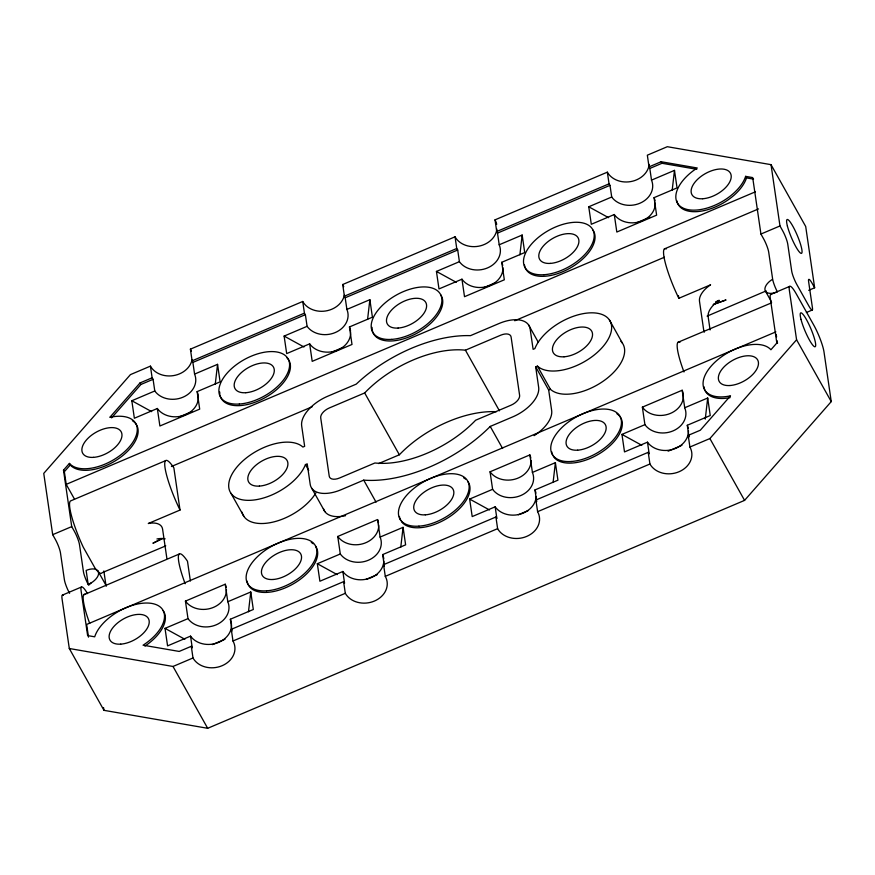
<?xml version="1.0" encoding="UTF-8"?>
<svg xmlns="http://www.w3.org/2000/svg" width="875" height="875" viewBox="0 0 875 875"><rect width="100%" height="100%" fill="white"/><g stroke="black" fill="none" stroke-linecap="round" stroke-linejoin="round"><path stroke-width="1.31" d="M215.272 384.114L217.547 364.339L194.578 374.095A22.039 18.222 -8.3 0 1 182.919 397.228A22.039 18.222 -8.3 0 1 154.788 390.983L131.819 400.739L134.367 418.25L157.336 408.494A22.039 18.222 -8.3 0 0 182.306 415.844A22.039 18.222 -8.3 0 0 198.33 397.053M248.478 611.756L250.764 591.981L227.795 601.727A22.039 18.222 -8.3 0 1 216.125 624.859A22.039 18.222 -8.3 0 1 187.994 618.625L165.025 628.37L167.573 645.881L190.542 636.136A22.039 18.222 -8.3 0 0 215.512 643.475A22.039 18.222 -8.3 0 0 231.536 624.695M367.577 319.462L369.863 299.688L346.894 309.433A22.039 18.222 -8.3 0 1 335.223 332.566A22.039 18.222 -8.3 0 1 307.092 326.331L284.123 336.087L286.683 353.598L309.652 343.842A22.039 18.222 -8.3 0 0 334.622 351.192A22.039 18.222 -8.3 0 0 350.634 332.402M400.783 547.105L403.069 527.33L380.1 537.075A22.039 18.222 -8.3 0 1 368.441 560.208A22.039 18.222 -8.3 0 1 340.298 553.973L317.33 563.719L319.889 581.23L342.858 571.484A22.039 18.222 -8.3 0 0 367.172 578.998A22.039 18.222 -8.3 0 0 383.841 561.17M519.892 254.811L522.167 235.036L499.198 244.781A22.039 18.222 -8.3 0 1 487.539 267.914A22.039 18.222 -8.3 0 1 459.408 261.68L436.439 271.425L438.988 288.936L461.956 279.191A22.039 18.222 -8.3 0 0 486.927 286.53A22.039 18.222 -8.3 0 0 502.95 267.75M553.098 482.442L555.384 462.667L532.416 472.423A22.039 18.222 -8.3 0 1 520.745 495.556A22.039 18.222 -8.3 0 1 492.614 489.311L469.645 499.067L472.194 516.578L495.163 506.822A22.039 18.222 -8.3 0 0 519.477 514.347A22.039 18.222 -8.3 0 0 536.145 496.508M672.197 190.148L674.483 170.373L651.514 180.13A22.039 18.222 -8.3 0 1 639.844 203.263A22.039 18.222 -8.3 0 1 611.712 197.017L588.744 206.773L591.303 224.284L614.272 214.528A22.039 18.222 -8.3 0 0 639.242 221.878A22.039 18.222 -8.3 0 0 655.255 203.088M705.261 419.114L707.689 398.016L684.72 407.761A22.039 18.222 -8.3 0 1 673.061 430.894A22.039 18.222 -8.3 0 1 644.919 424.659L621.95 434.405L624.509 451.916L647.478 442.17A22.039 18.222 -8.3 0 0 672.448 449.509A22.039 18.222 -8.3 0 0 688.472 430.73M91.109 582.958L88.178 584.434L86.144 570.434A12.589 6.748 -29.3 0 1 98.35 571.725A12.589 6.748 -29.3 0 1 91.109 582.958L88.616 585.222L87.106 582.258A10.489 1.783 67 0 1 83.431 571.659L79.516 544.808A10.489 1.783 67 0 0 74.331 531.234L71.728 526.608L63.492 470.148L69.409 463.411A38.828 20.803 -29.3 0 0 129.052 447.202A38.828 20.803 -29.3 0 0 109.834 417.342L140.022 382.944L152.119 377.803L150.423 366.133L130.43 374.62L43.75 473.397L52.686 534.68L55.289 539.317A10.489 1.783 67 0 1 60.473 552.891L64.389 579.731A10.489 1.783 67 0 0 69.584 593.305M74.517 499.177L66.205 484.367L64.356 471.702L70.273 464.964A38.828 20.803 -29.3 0 0 119.492 458.062A38.828 20.803 -29.3 0 0 132.377 420.689M111.595 417.878L140.886 384.486L153.081 379.312A22.039 18.222 -8.3 0 1 152.119 377.803M69.3 648.506L173.009 666.466L192.992 657.978A22.039 18.222 -8.3 0 0 222.086 665.722A22.039 18.222 -8.3 0 0 232.98 641.003L345.308 593.316A22.039 18.222 -8.3 0 0 374.402 601.059A22.039 18.222 -8.3 0 0 385.284 576.352L497.612 528.664A22.039 18.222 -8.3 0 0 526.706 536.408A22.039 18.222 -8.3 0 0 537.6 511.689L649.928 464.012A22.039 18.222 -8.3 0 0 679.022 471.756A22.039 18.222 -8.3 0 0 689.905 447.038L709.898 438.55L796.578 339.773L789.337 290.161A20.989 3.566 67 0 1 796.305 293.945L813.641 324.855A20.989 3.566 67 0 1 824.009 351.991L831.25 401.603L744.57 500.38L207.681 728.295L103.972 710.336L69.3 648.506L62.059 598.894A20.989 3.566 67 0 1 63.394 595.164M162.466 538.519L152.917 543.244L162.214 538.573M707.098 316.127L766.172 290.894M83.694 594.847L179.211 554.039M194.578 374.095L192.883 362.414A22.039 18.222 -8.3 0 0 192.106 360.839L190.4 349.158L302.728 301.481A22.039 18.222 -8.3 0 0 325.631 310.986A22.039 18.222 -8.3 0 0 344.4 294.952M346.894 309.433L345.188 297.762A22.039 18.222 -8.3 0 0 344.411 296.177L342.716 284.506L455.044 236.819A22.039 18.222 -8.3 0 0 478.647 246.214A22.039 18.222 -8.3 0 0 496.891 229.108M499.198 244.781L497.503 233.111A22.039 18.222 -8.3 0 0 496.727 231.525L495.02 219.855L607.348 172.167A22.039 18.222 -8.3 0 0 630.962 181.552A22.039 18.222 -8.3 0 0 649.206 164.445M192.106 360.839L304.434 313.152L302.728 301.481M344.411 296.177L456.739 248.5L455.044 236.819M496.727 231.525L609.055 183.838L607.348 172.167M651.514 180.13L649.808 168.448A22.039 18.222 -8.3 0 0 649.031 166.873L661.139 161.733L697.255 167.989A38.828 20.803 -29.3 0 0 688.483 209.727A38.828 20.803 -29.3 0 0 745.62 176.356L752.697 177.581L760.933 234.041L763.536 238.678A10.489 1.783 67 0 1 768.72 252.241L772.636 279.092A10.489 1.783 67 0 0 776.3 289.691L777.383 291.867L774.397 292.895A12.589 6.748 -29.3 0 1 764.947 289.723A12.589 6.748 -29.3 0 1 772.428 279.366M192.883 362.414L305.386 314.661A22.039 18.222 -8.3 0 1 304.434 313.152M345.188 297.762L457.702 249.998A22.039 18.222 -8.3 0 1 456.739 248.5M497.503 233.111L610.006 185.347A22.039 18.222 -8.3 0 1 609.055 183.838M649.808 168.448L662.003 163.275L696.784 169.302M157.336 408.494L159.895 426.005L199.697 409.117L197.138 391.606L220.106 381.85L217.547 364.339M309.652 343.842L312.2 361.353L352.002 344.455L349.453 326.944L372.422 317.198L369.863 299.688M461.956 279.191L464.516 296.702L504.317 279.803L501.758 262.292L524.727 252.547L522.167 235.036M614.272 214.528L616.82 232.039L656.622 215.152L654.073 197.641L677.042 187.884L674.483 170.373M179.222 416.97L191.778 411.644M331.527 352.319L342.836 347.517M483.842 287.667L495.141 282.866M637.405 222.48L649.972 217.142M66.205 484.367L755.409 191.811M664.409 248.905L758.505 208.906M171.412 466.506L312.277 406.711M514.762 320.753L664.42 257.228M364.678 392.952L329.383 407.936A10.489 5.622 -29.3 0 0 320.709 417.812L329.23 476.175A10.489 5.622 -29.3 0 0 339.598 477.98L374.905 462.984A83.956 44.975 -29.3 0 0 475.639 420.219L510.945 405.234A10.489 5.622 -29.3 0 0 519.619 395.358L511.098 336.995A10.489 5.622 -29.3 0 0 500.73 335.191L465.423 350.186A83.956 44.975 -29.3 0 0 364.678 392.952L399.361 454.781A83.956 44.975 -29.3 0 1 496.322 411.709M52.686 534.68L71.728 526.608M760.933 234.041L779.975 225.958L771.028 164.664L667.319 146.705L647.336 155.192L649.031 166.873M180.02 510.048A39.353 6.694 67 0 1 165.025 467.698A39.353 6.694 67 0 1 173.873 467.852L180.02 510.048L148.291 523.512A20.989 11.244 -29.3 0 1 162.586 529.134L166.852 558.316M666.302 248.938A39.353 6.694 67 0 0 678.836 298.298L710.577 284.823A20.989 11.244 -29.3 0 0 699.486 301.23L703.741 330.411A20.989 11.244 -29.3 0 0 704.277 332.205M305.452 464.581L307.212 463.837L310.188 484.258A31.478 16.866 -29.3 0 0 341.305 489.65L363.716 480.134A109.145 58.472 -29.3 0 0 490.23 426.431L512.652 416.916A31.478 16.866 -29.3 0 0 538.65 387.275L535.675 366.855L537.425 366.1A43.028 23.056 -29.3 0 0 598.828 350.995A43.028 23.056 -29.3 0 0 593.261 312.845A43.028 23.056 -29.3 0 0 534.877 348.589L533.116 349.344L530.141 328.913A31.478 16.866 -29.3 0 0 499.023 323.52L470.466 335.65A104.945 56.23 -29.3 0 0 356.234 384.136L327.677 396.255A31.478 16.866 -29.3 0 0 301.678 425.895L304.653 446.327L302.903 447.07A43.028 23.056 -29.3 0 0 241.5 462.175A43.028 23.056 -29.3 0 0 247.067 500.325A43.028 23.056 -29.3 0 0 305.452 464.581L308.7 470.378M715.586 301.842L719.239 300.289A20.989 11.244 -29.3 0 0 708.148 316.684L710.084 329.952M62.366 595.12L81.408 587.038M770.612 294.481L789.644 286.398M534.111 435.652A31.478 16.866 -29.3 0 0 551.655 410.462L548.68 390.031L550.43 389.288A43.028 23.056 -29.3 0 0 602.613 381.598A43.028 23.056 -29.3 0 0 620.911 341.316M378.656 463.564L399.361 454.781M808.697 290.314L814.647 287.788L805.7 226.494L771.028 164.664M775.852 331.887L86.647 624.455L88.495 637.131M187.994 618.625L185.434 601.114L225.236 584.216A22.039 18.222 -8.3 0 1 226.198 587.453M340.298 553.973L337.75 536.462L377.552 519.564A22.039 18.222 -8.3 0 1 378.503 522.802M492.614 489.311L490.055 471.8L529.856 454.913A22.039 18.222 -8.3 0 1 530.819 458.139M644.919 424.659L642.37 407.148L682.172 390.25A22.039 18.222 -8.3 0 1 683.123 393.488M231.864 629.617L230.344 619.237L253.312 609.492L250.764 591.981M495.163 506.822L496.869 518.503A22.039 18.222 -8.3 0 1 495.917 516.994L383.578 564.67A22.039 18.222 -8.3 0 1 384.355 566.256L382.659 554.586L405.628 544.841L403.069 527.33M647.478 442.17L649.184 453.841A22.039 18.222 -8.3 0 1 648.222 452.331L535.894 500.019A22.039 18.222 -8.3 0 1 536.67 501.605L534.964 489.934L557.933 480.178L555.384 462.667M771.63 294.514A20.989 3.566 67 0 0 770.295 298.244L776.836 343.022L770.919 349.759A38.828 20.803 -29.3 0 0 711.277 365.969A38.828 20.803 -29.3 0 0 730.494 395.828L700.306 430.227L688.198 435.367A22.039 18.222 -8.3 0 1 688.975 436.953L687.28 425.272L710.248 415.527L707.689 398.016M190.542 636.136L192.248 647.806A22.039 18.222 -8.3 0 1 191.297 646.297L179.189 651.438L143.073 645.192A38.828 20.803 -29.3 0 0 151.845 603.444A38.828 20.803 -29.3 0 0 94.697 636.814L87.631 635.589L81.102 590.811A20.989 3.566 67 0 1 87.5 593.611M232.98 641.003L231.273 629.333L343.602 581.645A22.039 18.222 -8.3 0 0 344.564 583.155L342.858 571.484M212.428 644.613L224.995 639.275M365.991 579.425L377.3 574.623M518.306 514.773L528.358 510.508M668.106 451.183L681.92 445.309M165.594 460.655L70.558 500.938A39.353 6.694 67 0 0 83.234 547.116L94.905 567.919A39.353 6.694 67 0 0 102.102 572.72L165.758 545.869M806.389 312.495L812.328 309.991M678.027 342.289L771.652 302.805M713.759 304.303L726.031 299.961L713.191 304.555M676.878 200.812A38.828 20.803 -29.3 0 0 709.964 208.994A38.828 20.803 -29.3 0 0 746.495 177.909L753.561 179.134M588.744 206.773L608.584 217.667M436.439 271.425L456.28 282.319M621.95 434.405L641.802 445.298M284.123 336.087L303.964 346.97M469.645 499.067L489.486 509.961M131.819 400.739L151.659 411.633M317.33 563.719L337.181 574.613M165.025 628.37L184.866 639.264M779.975 225.958L782.567 230.595A10.489 1.783 67 0 1 787.763 244.158L791.678 271.009A10.489 1.783 67 0 0 796.862 284.572L808.992 306.217A10.489 1.783 67 0 0 812.481 308.109L808.566 281.258A10.489 1.783 67 0 1 812.044 283.15L814.647 287.788M745.62 176.356L746.495 177.909M796.578 339.773L831.25 401.603M765.592 291.375L771.444 301.809M661.139 161.733L662.003 163.275M709.898 438.55L744.57 500.38M609.405 319.933L622.409 343.109M528.5 324.789L538.256 342.18M537.425 366.1L550.43 389.288M535.675 366.855L548.68 390.031M465.423 350.186L499.428 410.823M490.23 426.431L502.589 448.448M363.716 480.134L376.064 502.163M311.817 488.381L324.822 511.569M230.923 493.248L243.928 516.425M140.022 382.944L140.886 384.486M69.409 463.411L70.273 464.964M63.492 470.148L64.356 471.702M173.009 666.466L207.681 728.295M97.934 570.948L106.389 586.02M776.223 334.425L776.584 336.962M777.142 340.769L777.514 343.295M678.453 295.662L678.836 298.298M682.172 390.25L684.72 407.761M688.198 435.367L689.905 447.038M610.006 185.347L611.712 197.017M648.222 452.331L649.928 464.012M529.856 454.913L532.416 472.423M535.894 500.019L537.6 511.689M457.702 249.998L459.408 261.68M495.917 516.994L497.612 528.664M377.552 519.564L380.1 537.075M383.578 564.67L385.284 576.352M305.386 314.661L307.092 326.331M343.602 581.645L345.308 593.316M225.236 584.216L227.795 601.727M190.378 581.022L187.491 561.247A39.353 6.694 67 0 0 185.161 583.723M153.081 379.312L154.788 390.983M191.297 646.297L192.992 657.978M103.852 570.959L106.006 585.747M103.578 707.645L103.972 710.336M345.603 515.67A31.478 16.866 -29.3 0 1 323.422 508.561M315.875 492.942A43.028 23.056 -29.3 0 1 274.498 521.73A43.028 23.056 -29.3 0 1 242.047 512.17M89.709 623.427A39.353 6.694 67 0 1 85.247 594.212M156.953 538.978A20.989 11.244 -29.3 0 1 165.145 538.836M683.977 371.973A39.353 6.694 67 0 1 679.93 342.322M495.02 219.855A22.039 18.222 -8.3 0 1 496.694 224.339M342.716 284.506A22.039 18.222 -8.3 0 1 343.733 286.694M192.084 359.603A22.039 18.222 -8.3 0 1 173.316 375.637A22.039 18.222 -8.3 0 1 150.423 366.133M190.4 349.158A22.039 18.222 -8.3 0 1 191.417 351.356M231.273 629.333A22.039 18.222 -8.3 0 1 231.558 629.847M231.809 630.383A22.039 18.222 -8.3 0 1 232.05 630.919M315.547 546.142A38.828 20.803 -29.3 0 1 290.062 585.638A38.828 20.803 -29.3 0 1 247.122 581.131M311.27 542.434A38.828 20.803 -29.3 0 1 313.239 543.736M654.073 197.641A22.039 18.222 -8.3 0 1 655.025 200.867M501.758 262.292A22.039 18.222 -8.3 0 1 502.72 265.53M349.453 326.944A22.039 18.222 -8.3 0 1 350.569 331.286M197.138 391.606A22.039 18.222 -8.3 0 1 198.253 395.938M286.847 357.7A38.828 20.803 -29.3 0 1 265.716 397.294A38.828 20.803 -29.3 0 1 220.15 395.719M219.877 394.352A38.828 20.803 -29.3 0 1 219.734 392.011M440.617 294.711A38.828 20.803 -29.3 0 1 413.317 335.092A38.828 20.803 -29.3 0 1 372.05 327.359M592.922 230.059A38.828 20.803 -29.3 0 1 567.438 269.544A38.828 20.803 -29.3 0 1 524.497 265.037M730.111 397.633A38.828 20.803 -29.3 0 1 703.992 386.728M163.078 610.575A38.828 20.803 -29.3 0 1 144.966 646.067M230.344 619.237A22.039 18.222 -8.3 0 1 231.459 623.58M226.428 589.673A22.039 18.222 -8.3 0 1 210.405 608.453A22.039 18.222 -8.3 0 1 185.434 601.114M382.659 554.586A22.039 18.222 -8.3 0 1 383.775 558.928M378.744 525.022A22.039 18.222 -8.3 0 1 362.72 543.802A22.039 18.222 -8.3 0 1 337.75 536.462M534.964 489.934A22.039 18.222 -8.3 0 1 535.927 493.161M531.048 460.359A22.039 18.222 -8.3 0 1 515.025 479.15A22.039 18.222 -8.3 0 1 490.055 471.8M687.28 425.272A22.039 18.222 -8.3 0 1 688.242 428.509M683.288 394.592A22.039 18.222 -8.3 0 1 667.986 414.302A22.039 18.222 -8.3 0 1 642.37 407.148M616.908 413.733A38.828 20.803 -29.3 0 1 602.536 451.664A38.828 20.803 -29.3 0 1 553.755 456.892M553.033 455.744A38.828 20.803 -29.3 0 1 551.742 451.817M467.863 481.491A38.828 20.803 -29.3 0 1 446.819 518.514A38.828 20.803 -29.3 0 1 401.45 521.555M400.728 520.406A38.828 20.803 -29.3 0 1 399.438 516.469M463.586 477.772A38.828 20.803 -29.3 0 1 465.544 479.073M564.025 356.792A22.039 11.812 -29.3 0 0 592.462 333.441A22.039 11.812 -29.3 0 0 560.93 335.562A22.039 11.812 -29.3 0 0 564.025 356.792M259.405 486.095A22.039 11.812 -29.3 0 0 287.842 462.755A22.039 11.812 -29.3 0 0 256.309 464.866A22.039 11.812 -29.3 0 0 259.405 486.095M801.008 319.408A18.364 3.117 67 0 0 814.373 346.62A18.364 3.117 67 0 0 808.478 323.466A18.364 3.117 67 0 0 801.008 319.408M787.391 226.023A18.364 3.117 67 0 0 800.745 253.225A18.364 3.117 67 0 0 794.85 230.07A18.364 3.117 67 0 0 787.391 226.023M266.591 590.811A38.828 20.803 -29.3 0 0 316.695 549.675A38.828 20.803 -29.3 0 0 261.133 553.405A38.828 20.803 -29.3 0 0 266.591 590.811M273.033 579.491A22.039 11.812 -29.3 0 0 301.47 556.15A22.039 11.812 -29.3 0 0 269.938 558.261A22.039 11.812 -29.3 0 0 273.033 579.491M418.906 526.159A38.828 20.803 -29.3 0 0 469.011 485.023A38.828 20.803 -29.3 0 0 413.448 488.753A38.828 20.803 -29.3 0 0 418.906 526.159M425.337 514.839A22.039 11.812 -29.3 0 0 453.775 491.488A22.039 11.812 -29.3 0 0 422.242 493.598A22.039 11.812 -29.3 0 0 425.337 514.839M571.211 461.497A38.828 20.803 -29.3 0 0 621.316 420.372A38.828 20.803 -29.3 0 0 565.753 424.091A38.828 20.803 -29.3 0 0 571.211 461.497M577.653 450.177A22.039 11.812 -29.3 0 0 606.091 426.836A22.039 11.812 -29.3 0 0 574.558 428.947A22.039 11.812 -29.3 0 0 577.653 450.177M543.966 274.717A38.828 20.803 -29.3 0 0 594.07 233.592A38.828 20.803 -29.3 0 0 538.508 237.311A38.828 20.803 -29.3 0 0 543.966 274.717M550.408 263.397A22.039 11.812 -29.3 0 0 578.845 240.056A22.039 11.812 -29.3 0 0 547.302 242.167A22.039 11.812 -29.3 0 0 550.408 263.397M391.661 339.38A38.828 20.803 -29.3 0 0 441.766 298.244A38.828 20.803 -29.3 0 0 386.203 301.973A38.828 20.803 -29.3 0 0 391.661 339.38M398.092 328.059A22.039 11.812 -29.3 0 0 426.53 304.708A22.039 11.812 -29.3 0 0 394.997 306.819A22.039 11.812 -29.3 0 0 398.092 328.059M239.345 404.031A38.828 20.803 -29.3 0 0 289.45 362.895A38.828 20.803 -29.3 0 0 233.888 366.625A38.828 20.803 -29.3 0 0 239.345 404.031M245.787 392.711A22.039 11.812 -29.3 0 0 274.225 369.37A22.039 11.812 -29.3 0 0 242.681 371.481A22.039 11.812 -29.3 0 0 245.787 392.711M93.472 457.363A22.039 11.812 -29.3 0 0 121.909 434.022A22.039 11.812 -29.3 0 0 90.377 436.133A22.039 11.812 -29.3 0 0 93.472 457.363M702.712 198.745A22.039 11.812 -29.3 0 0 731.15 175.405A22.039 11.812 -29.3 0 0 699.617 177.516A22.039 11.812 -29.3 0 0 702.712 198.745M729.958 385.525A22.039 11.812 -29.3 0 0 758.395 362.173A22.039 11.812 -29.3 0 0 726.862 364.295A22.039 11.812 -29.3 0 0 729.958 385.525M120.717 644.142A22.039 11.812 -29.3 0 0 149.155 620.802A22.039 11.812 -29.3 0 0 117.622 622.913A22.039 11.812 -29.3 0 0 120.717 644.142"/></g></svg>
